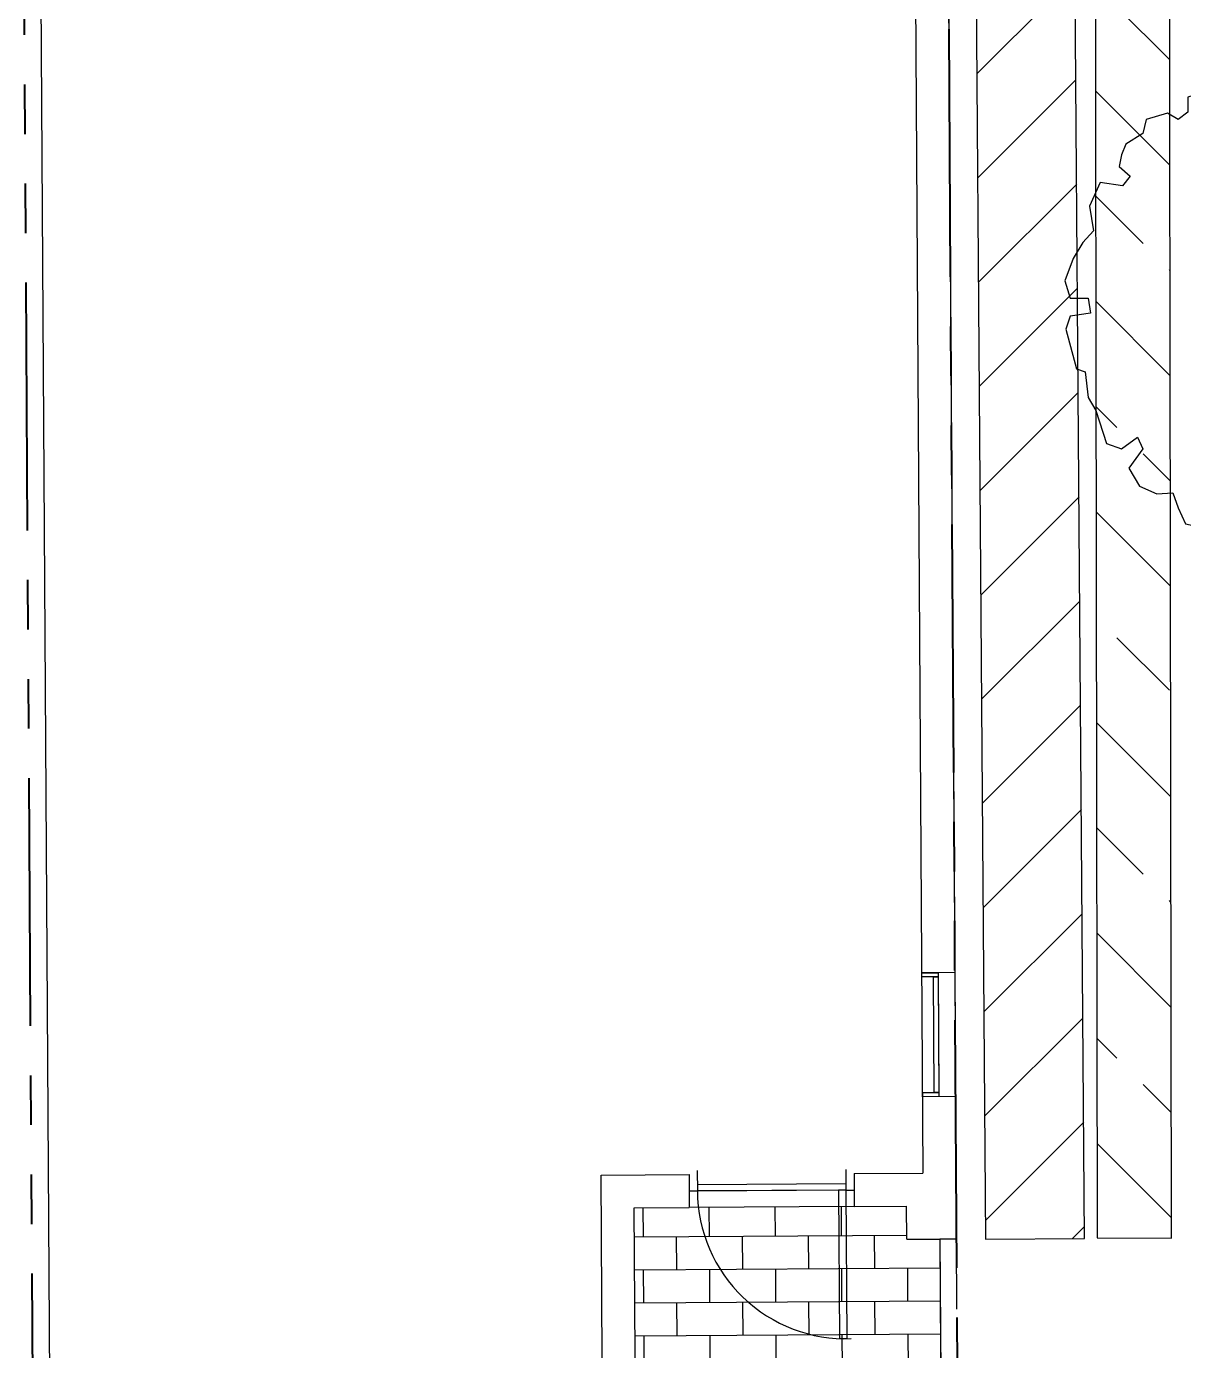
# Model space of a CAD drawing. Header units: feet. Extents: x 919634 to 928945, y 707022 to 708026.
# Drawn here: x 920542.52 to 920565.88, y 707117.67 to 707144.39 of the extents above; entities that cross this region are included whole.
import ezdxf

# ---------------------------------------------------------------- set-up
doc = ezdxf.new("R2010")
doc.units = ezdxf.units.FT
doc.header["$LTSCALE"] = 20
doc.header["$MEASUREMENT"] = 0
doc.linetypes.add('Site Plan$0$HIDDEN2', pattern=[0.1875, 0.125, -0.0625])
doc.linetypes.add('Site Plan$0$PHANTOM2', pattern=[1.25, 0.625, -0.125, 0.125, -0.125, 0.125, -0.125])
for name, color, linetype in [('-u-site-xref', 7, 'Continuous'), ('LK-TREE-050M', 2, 'Continuous'), ('LK-TREE-TRNK', 32, 'Continuous'), ('LP-PATT-SHAR', 4, 'Continuous'), ('LP-SHAR-BRDR-CONT', 123, 'Continuous'), ('LP-TREE', 15, 'Continuous'), ('Site Plan$0$-u-site-bldg_interior', 252, 'Continuous'), ('Site Plan$0$A-SILL', 4, 'Continuous'), ('Site Plan$0$SP-BLDG-ROOF ABOVE', 4, 'Site Plan$0$HIDDEN2'), ('Site Plan$0$SP-LOT PAVERS', 254, 'Continuous')]:
    doc.layers.add(name, color=color, linetype=linetype)
doc.layers.add('Site Plan$0$SP-LOT LINES', color=252, linetype='Site Plan$0$PHANTOM2', lineweight=40)
doc.layers.add('SP-BUILDING-FOOTPRINT', color=1, linetype='Continuous', lineweight=25)
doc.layers.get('-u-site-xref').off()

# ---------------------------------------------------------------- blocks, each defined once
blk = doc.blocks.new('Site Plan$0$DR1H902')
for p, q in [((-0.5, 0), (-0.5, 1)), ((-0.5, 1.000000000000057), (-0.4500000000000455, 1.000000000000057)), ((-0.4500000000000455, 0), (-0.4500000000000455, 1)), ((-0.5, -5.684341886080801e-14), (-0.4500000000000455, -5.684341886080801e-14))]:
    blk.add_line(p, q)
blk.add_arc((-0.5, 0), 1, 0, 91.70698490235472)
blk = doc.blocks.new('Site Plan$0$A$C4e4189c5')
at = {"layer": 'Site Plan$0$-u-site-bldg_interior'}
for p, q in [((-38.00000000004002, 4), (-40.00000000004002, 4)), ((-2.00000000005457, 5.5), (-38.00000000005457, 5.5)), ((-2.000000000040018, 4), (-38.00000000004002, 4)), ((-2.000000000040018, 4), (-4.001776687800884e-11, 4))]:
    blk.add_line(p, q, dxfattribs=at)
at = {"layer": 'Site Plan$0$-u-site-bldg_interior', "xscale": 35.99999999999999, "yscale": 35.99999999999999, "zscale": 95.99999999999997, "rotation": 179.9999999999935}
blk.add_blockref('Site Plan$0$DR1H902', (-20.00000000004002, 4), dxfattribs=at)
blk = doc.blocks.new('Site Plan')
at = {"layer": 'Site Plan$0$SP-LOT PAVERS'}
h = blk.add_hatch(dxfattribs=at)
h.set_pattern_fill('AR-B816', color=256, scale=0.08333333333333331, angle=0.3591501261498651)
h.set_pattern_definition([(0.3591501261498002, (920467.72305513, 707106.755093022), (-0.004178874107166311, 0.6666535692964085), []), (90.35915012614986, (920467.72305513, 707106.755093022), (-0.6708324434035743, 0.6624746951892417), [0.6666666666666665, -0.6666666666666665])])
h.paths.add_polyline_path([(920559.628697705, 707111.9979845404), (920559.7580966991, 707111.9987956695), (920559.7539178256, 707112.6654492388), (920560.3399562684, 707112.6691227825), (920560.337866831, 707113.002449567), (920561.0040482247, 707113.0066254813), (920560.9872633348, 707115.6843100525), (920560.3210819414, 707115.6801341383), (920560.3116795337, 707117.1801046695), (920560.9783347057, 707117.1842835537), (920560.9601180829, 707119.9231196031), (920560.2945113544, 707119.9189471197), (920560.290332464, 707120.585600759), (920554.7904431714, 707120.5511250885), (920554.8212624687, 707115.6345389263), (920554.1430865519, 707115.6302878251), (920554.1713240878, 707112.9637949989), (920554.8379776569, 707112.9679738729), (920554.8400670938, 707112.6346470885), (920555.4951983157, 707112.6387537356), (920555.4993771899, 707111.9721001661), (920555.6287761846, 707111.9729112951), (920555.6569618727, 707107.30630094), (920559.656883393, 707107.3313741853)])
at = {"layer": 'Site Plan$0$-u-site-bldg_interior'}
for p, q in [((920561.0411488875, 707160.3410881988, 0.01051764219661232), (920561.2944931298, 707119.9252156115, 0.01051764219661232)), ((920560.3786753986, 707159.6702558796, 0.01051764219661232), (920560.6194830196, 707121.254343828, 0.01051764219661232)), ((920542.7123557074, 707159.5595156024, 0.01051764219661232), (920542.9818930812, 707116.5603614054, 0.01051764219661232)), ((920561.2608121355, 707125.2989772441, 0.01051764219660961), (920560.5941567853, 707125.2951027161, 0.01051764219660962)), ((920560.9271964503, 707125.2971903534, 0.01051764219660962), (920560.9428672282, 707122.7972394684, 0.01051764219660962)), ((920561.2764738315, 707122.7993306596, 0.01051764219660962), (920560.6098274363, 707122.7951518304, 0.01051764219660961)), ((920554.1196107282, 707121.2135997757, 0.01051764219661232), (920555.8963780253, 707121.2247373248, 0.01051764219661232)), ((920555.8963780254, 707121.2247373341, 0.01051764219661232), (920555.9005568995, 707120.5580837649, 0.01051764219661232)), ((920556.0625190584, 707121.3091137487, 0.01051764219661232), (920556.0651308546, 707120.8924552682, 0.01051764219661232)), ((920559.0624601201, 707121.3279186825, 0.01051764219661232), (920559.0650719164, 707120.9112602017, 0.01051764219661232)), ((920559.2296458717, 707121.2456317046, 0.01051764219661232), (920560.6194830197, 707121.2543438075, 0.01051764219661232)), ((920559.2296458717, 707121.2456317046, 0.01051764219661232), (920559.2338247459, 707120.5789781355, 0.01051764219661232)), ((920559.0642883775, 707121.0362577459, 0.01051764219661232), (920556.0643473158, 707121.0174528125, 0.01051764219661232)), ((920559.0650719164, 707120.9112602017, 0.01051764219661232), (920556.0651308546, 707120.8924552682, 0.01051764219661232)), ((920559.0650719164, 707120.9112602017, 0.01051764219661232), (920559.2317353089, 707120.9123049203, 0.01051764219661232)), ((920556.0651308546, 707120.8924552682, 0.01051764219661232), (920555.8984674626, 707120.8914105498, 0.01051764219661232)), ((920554.7904431709, 707120.5511251076, 0.01051764219661232), (920555.9005568995, 707120.5580837635, 0.01051764219661232)), ((920559.2338247459, 707120.5789781355, 0.01051764219661232), (920555.9005568995, 707120.5580837649, 0.01051764219661232)), ((920559.233824746, 707120.578978134, 0.01051764219661232), (920560.2903324638, 707120.585600759, 0.01051764219661232)), ((920560.2945113543, 707119.9189471197, 0.01051764219661232), (920560.2903324639, 707120.5856007668, 0.01051764219661232)), ((920560.2945113543, 707119.9189471197, 0.01051764219661232), (920560.9611664508, 707119.9231261748, 0.01051764219661232)), ((920561.2944931298, 707119.9252156115, 0.01051764219661232), (920560.9611664508, 707119.9231261748, 0.01051764219661232))]:
    blk.add_line(p, q, dxfattribs=at)
at = {"layer": 'Site Plan$0$-u-site-bldg_interior', "elevation": 0.01051764219661232}
for points in [[(920560.5952600352, 707125.295109128), (920560.9271964534, 707125.2971898497), (920560.9277188096, 707125.2138586572), (920560.5957823913, 707125.2117779355)], [(920560.8351419779, 707125.2132783453), (920560.9277188096, 707125.2138586572), (920560.942344869, 707122.8805711645), (920560.8497680372, 707122.8799908528)], [(920560.9428672282, 707122.7972394684), (920560.609827558, 707122.7951518312), (920560.6093051988, 707122.8784835272), (920560.942344869, 707122.8805711645)]]:
    blk.add_lwpolyline(points, close=True, dxfattribs=at)
for points in [[(920554.1430865518, 707115.6302878251), (920553.6332703523, 707115.6270920758), (920553.6291166749, 707116.2897259135), (920554.1504552233, 707116.29299389), (920554.1196107286, 707121.2135997617)], [(920553.7123561533, 707115.6275878199), (920554.8212624688, 707115.6345389264), (920554.7904431712, 707120.5511250885)]]:
    blk.add_lwpolyline(points, dxfattribs=at)
at = {"layer": 'Site Plan$0$A-SILL'}
blk.add_line((920560.9611664508, 707119.9231261748, 0.01051764219661232), (920560.9783347053, 707117.1842835537, 0.01051764219661232), dxfattribs=at)
at = {"layer": 'Site Plan$0$SP-BLDG-ROOF ABOVE'}
blk.add_line((920561.3503847632, 707111.0087571762, 0.01051764219661232), (920561.294492529, 707119.9252156073, 0.01051764219661232), dxfattribs=at)
at = {"layer": 'Site Plan$0$SP-LOT LINES', "ltscale": 0.4}
for p, q in [((920542.8512336086, 707084.2255772054, 0.01051827770671735), (920542.2870856039, 707174.2238090605, 0.01051827770671735)), ((920560.9533894068, 707174.3408175596, 0.01051764219660962), (920561.5175374111, 707084.3425857045, 0.01051764219660962))]:
    blk.add_line(p, q, dxfattribs=at)
at = {"layer": 'Site Plan$0$-u-site-bldg_interior', "xscale": 0.08333333333333334, "yscale": 0.08333333333333334, "zscale": 0.08333333333333334, "rotation": 0.3591501261498651}
blk.add_blockref('Site Plan$0$A$C4e4189c5', (920559.2338141046, 707120.5781741531, -0.4842201518086169), dxfattribs=at)
blk = doc.blocks.new('TREE-SIMP-125')
at = {"layer": 'LK-TREE-050M'}
blk.add_lwpolyline([(-0.02506661354843231, 0.49870568098099), (-0.03163990929274973, 0.4614792071522942), (-0.04259540219993596, 0.4592894174218003), (-0.05793309226999099, 0.4943260950652899), (-0.1017550638987643, 0.49651588802314), (-0.1105194582245019, 0.4789975475877171), (-0.1543414298532468, 0.4702383789836801), (-0.1872079085748339, 0.4702383789836801), (-0.2156921901334954, 0.4417710769863774), (-0.2595141617622687, 0.4286323224666475), (-0.2595141617622687, 0.3979752275114947), (-0.2792340489951926, 0.3826466800339148), (-0.3011450399927469, 0.3957854345536447), (-0.3449670116214918, 0.3826466800339148), (-0.3515403073658092, 0.354179378036612), (-0.3865978846688165, 0.3322814549128452), (-0.3953622789945825, 0.3103835285617293), (-0.3997444761574513, 0.2862958124801196), (-0.3778334903430789, 0.2665876790868467), (-0.3931711804131339, 0.2468795489209299), (-0.4391842506233274, 0.2534489245671168), (-0.4610952364376999, 0.2052734924038901), (-0.4523308421119623, 0.1549082640554644), (-0.4742418279263347, 0.1308205479738547), (-0.4939617151592586, 0.09797366328821511), (-0.5114905038107622, 0.05198802085548238), (-0.500535010903576, 0.0169513399846366), (-0.4632863350191485, 0.0169513399846366), (-0.4589041378562513, -0.01370575174316002), (-0.500535010903576, -0.02027513061671016), (-0.5092994052293136, -0.04655263965616285), (-0.4873884194149412, -0.1275749597323852), (-0.4698596307634375, -0.1341443386059282), (-0.4632863350191485, -0.1866993566848478), (-0.4479486449490651, -0.2129768657243005), (-0.4260376591346926, -0.2808604312808001), (-0.3953622789945825, -0.2918093928426799), (-0.3624958002729954, -0.2677216767610702), (-0.3515403073658092, -0.2918093928426799), (-0.3800245889244991, -0.3312256564018696), (-0.3581136031101266, -0.3684521302305654), (-0.3230560258071193, -0.3837806777081383), (-0.2901895470855607, -0.3815908847502953), (-0.2792340489951926, -0.4122479797054481), (-0.2638963589251375, -0.4450948643910948), (-0.202545598644889, -0.4582336189108247), (-0.1324304440388744, -0.4888907138659704), (-0.1236660497131368, -0.4779417523040905), (-0.1127105568059505, -0.4385254887449008), (-0.0951817681544469, -0.4429050714332448), (-0.08860847241012948, -0.4910805068238204), (-0.08641737382868087, -0.5064090543014004), (-0.007537824896928669, -0.5085988472592504), (0.02751975240607862, -0.4932702997816705), (0.04723963963900246, -0.4954600927395205), (0.1370746814779409, -0.4888907138659704), (0.1567945687108931, -0.4626132048265177), (0.1940432445953206, -0.4582336189108247), (0.2269097233169077, -0.4516642432646307), (0.244438511968383, -0.4297663169135149), (0.2356741176426453, -0.3991092251857182), (0.2488207091312802, -0.3903500533543252), (0.2838782864342591, -0.4144377694359349), (0.3189358637372663, -0.3991092251857182), (0.3539934410402736, -0.3596929583991724), (0.3693311311103287, -0.3268460737135257), (0.4153442013205222, -0.2830502242386501), (0.4197263984834194, -0.2655318838032201), (0.4525928772049781, -0.2480135433677972), (0.4525928772049781, -0.2151666586821506), (0.4175352999019708, -0.1998381112045777), (0.428490792809157, -0.1735606021651179), (0.4832682573450882, -0.1713708092072679), (0.4986059474151716, -0.1275749597323852), (0.4898415530894056, -0.07720973461131564), (0.511752538903778, -0.05312201530234972), (0.5007970459965918, -0.02465471653239604), (0.4986059474151716, 0.01914113294247954), (0.4613572715307157, 0.02352071885817963), (0.4569750743678469, 0.04979822789763944), (0.4986059474151716, 0.06731656833305522), (0.481077158763668, 0.1461490954514346), (0.4657394686935845, 0.229361208485507), (0.4460195814606607, 0.2337407944012), (0.4087709055762048, 0.2906753983958126), (0.3824777225989635, 0.3016243599576924), (0.3715222296917773, 0.3410406235168821), (0.3561845396217223, 0.3607487569101551), (0.3233180609001352, 0.3410406235168821), (0.3101714694115287, 0.356369170994455), (0.321126962318715, 0.3892160589074578), (0.2992159765043425, 0.4133037749890747), (0.2553940048755692, 0.4330119051549843), (0.2203364275725903, 0.4352016981128344), (0.2028076389210867, 0.4570996244639502), (0.161176765873762, 0.4833771335034101), (0.1326924843150721, 0.4373914910706844), (0.117354794245017, 0.4505302455904143), (0.1239280899893345, 0.4943260950652899), (0.07791501977914095, 0.49651588802314), (0.04066634389468504, 0.487756716191754), (0.003417668010257557, 0.49651588802314)], close=True, dxfattribs=at)
at = {"layer": 'LK-TREE-TRNK'}
for p, q in [((0, -0.1000000000000014), (0, 0.1000000000000014)), ((-0.09999999999999432, 0), (0.1000000000000227, 0))]:
    blk.add_line(p, q, dxfattribs=at)

msp = doc.modelspace()

# ---------------------------------------------------------------- block references
at = {"layer": '-u-site-xref'}
msp.add_blockref('Site Plan', (0, 0), dxfattribs=at)

# ---------------------------------------------------------------- next in the draw order: hatches: boundary and pattern name
at = {"layer": 'LP-PATT-SHAR'}
h = msp.add_hatch(dxfattribs=at)
h.set_pattern_fill('ANSI31', color=256, scale=12, angle=179.9516017245867)
h.set_pattern_definition([(224.9516017245866, (920560.684179868, 707133.9391143969), (1.059763844011028, -1.06155574273185), [])])
h.paths.add_polyline_path([(920561.8843138673, 707119.9223994209), (920563.8842786343, 707119.9342708405), (920563.5820754506, 707160.3523970082), (920561.5821106836, 707160.3405255883)])
h = msp.add_hatch(dxfattribs=at)
h.set_pattern_fill('ANSI33', color=256, scale=12, angle=90)
h.set_pattern_definition([(135, (920409.1467930891, 707331.9921276671), (-2.121320343559643, -2.121320343559643), []), (135, (920409.1467930891, 707334.113448007), (-2.121320343559643, -2.121320343559643), [1.5, -0.75])])
h.paths.add_polyline_path([(920565.6391696366, 707119.9380112321), (920565.576597966, 707160.3652237671), (920564.0766273299, 707160.3558380766), (920564.1390924138, 707119.9456596811)])

# ---------------------------------------------------------------- next in the draw order: linework, layer by layer
at = {"layer": 'LP-SHAR-BRDR-CONT', "elevation": 0.01051764219660962}
for points in [[(920561.8843138673, 707119.9223994209), (920563.8842786343, 707119.9342708405), (920563.5820754506, 707160.3523970082), (920561.5821106836, 707160.3405255883)], [(920565.6391696366, 707119.9380112321), (920565.576597966, 707160.3652237671), (920564.0766273299, 707160.3558380766), (920564.1390924138, 707119.9456596811)]]:
    msp.add_lwpolyline(points, close=True, dxfattribs=at)
at = {"layer": 'SP-BUILDING-FOOTPRINT', "elevation": 0.01051764219661232}
msp.add_lwpolyline([(920561.0411457921, 707160.3410879571), (920561.2945340741, 707119.9185879272), (920560.9607341579, 707119.9164955245), (920561.0107887116, 707112.0066480872), (920554.1775923988, 707111.963814645), (920554.1430865518, 707115.6302878251), (920547.4995936145, 707115.5886435215), (920547.4975040675, 707115.9219874761), (920542.3194183862, 707115.8895289508)], dxfattribs=at)

# ---------------------------------------------------------------- next in the draw order: block references
at = {"layer": 'LP-TREE', "xscale": 9.856521844232574, "yscale": 9.856521844232574, "zscale": 13.88739792285958}
msp.add_blockref('TREE-SIMP-125', (920568.5257376696, 707138.7458932156), dxfattribs=at)

doc.saveas('drawing.dxf')
